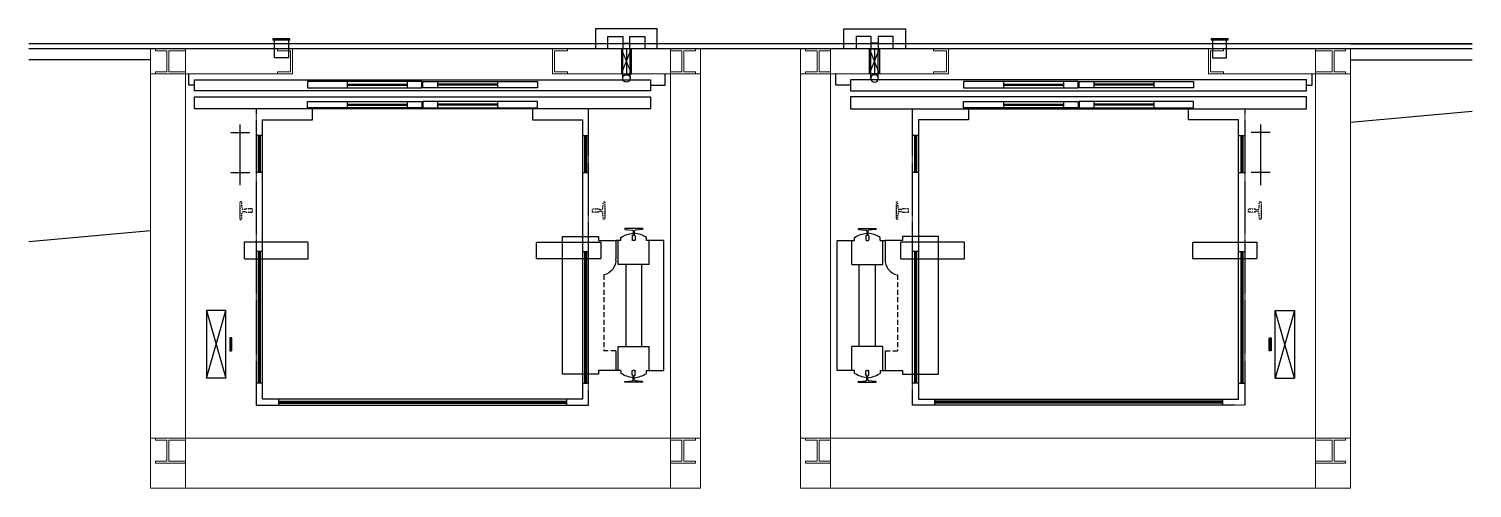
# Model space of a CAD drawing. Header units: millimetres. Extents: x 1372008 to 1410815, y 65986 to 91386.
# Drawn here: x 1372008 to 1379223, y 78286 to 80586 of the extents above; entities that cross this region are included whole.
import ezdxf

# ---------------------------------------------------------------- set-up
doc = ezdxf.new("R2010")
doc.units = ezdxf.units.MM
for name, pattern in [('CENTER2', [1.125, 0.75, -0.125, 0.125, -0.125]), ('DIVIDE', [1.25, 0.5, -0.25, 0, -0.25, 0, -0.25]), ('HIDDEN', [0.375, 0.25, -0.125]), ('PHANTOM', [2.5, 1.25, -0.25, 0.25, -0.25, 0.25, -0.25])]:
    doc.linetypes.add(name, pattern=pattern)
for name, color, linetype in [('Baca', 7, 'Continuous'), ('Lift', 7, 'Continuous'), ('Meheccer', 7, 'Continuous'), ('plita 2', 7, 'Continuous'), ('sutun1', 7, 'Continuous')]:
    doc.layers.add(name, color=color, linetype=linetype)
doc.layers.add('Metalkonstruksiya', color=206, linetype='Continuous', lineweight=9)

msp = doc.modelspace()

# ---------------------------------------------------------------- linework, layer by layer
at = {"layer": 'Baca'}
for p, q in [((1378615.2, 80119), (1379222.6, 80174)), ((1372615.2, 79574.9), (1372007.8, 79519.8))]:
    msp.add_line(p, q, dxfattribs=at)
at = {"layer": 'Lift'}
for p, q in [((1373226.4, 80533.7), (1373313.9, 80533.7)), ((1378003.9, 80533.7), (1377916.4, 80533.7)), ((1374977.4, 80514.8), (1375012, 80514.8)), ((1374994.7, 80486.4), (1374994.7, 80361.3)), ((1376253, 80514.8), (1376218.4, 80514.8)), ((1376235.7, 80486.4), (1376235.7, 80361.3)), ((1372807.8, 80303.9), (1372807.8, 80361.4)), ((1372835.2, 80303.9), (1372807.8, 80303.9)), ((1373599.2, 80322.4), (1373599.2, 80290.4)), ((1373599.2, 80308.9), (1373899.2, 80308.9)), ((1373599.2, 80306.4), (1373899.2, 80306.4)), ((1373599.2, 80303.9), (1373899.2, 80303.9)), ((1373899.2, 80322.4), (1373899.2, 80290.4)), ((1374051.2, 80322.4), (1374051.2, 80290.4)), ((1374351.2, 80308.9), (1374051.2, 80308.9)), ((1374051.2, 80306.4), (1374351.2, 80306.4)), ((1374351.2, 80303.9), (1374051.2, 80303.9)), ((1374351.2, 80322.4), (1374351.2, 80290.4)), ((1374976.2, 80337.8), (1374976.2, 80361.4)), ((1375014.2, 80337.8), (1375014.2, 80361.4)), ((1376216.2, 80337.8), (1376216.2, 80361.4)), ((1376254.2, 80337.8), (1376254.2, 80361.4)), ((1376879.2, 80322.4), (1376879.2, 80290.4)), ((1376879.2, 80308.9), (1377179.2, 80308.9)), ((1377179.2, 80306.4), (1376879.2, 80306.4)), ((1376879.2, 80303.9), (1377179.2, 80303.9)), ((1377179.2, 80322.4), (1377179.2, 80290.4)), ((1377331.2, 80322.4), (1377331.2, 80290.4)), ((1377631.2, 80308.9), (1377331.2, 80308.9)), ((1377631.2, 80306.4), (1377331.2, 80306.4)), ((1377631.2, 80303.9), (1377331.2, 80303.9)), ((1377631.2, 80322.4), (1377631.2, 80290.4)), ((1378395.2, 80303.9), (1378422.6, 80303.9)), ((1378422.6, 80303.9), (1378422.6, 80361.4)), ((1373599.2, 80222.4), (1373599.2, 80190.4)), ((1373599.2, 80208.9), (1373899.2, 80208.9)), ((1373599.2, 80206.4), (1373899.2, 80206.4)), ((1373599.2, 80203.9), (1373899.2, 80203.9)), ((1373899.2, 80222.4), (1373899.2, 80190.4)), ((1374051.2, 80222.4), (1374051.2, 80190.4)), ((1374351.2, 80208.9), (1374051.2, 80208.9)), ((1374051.2, 80206.4), (1374351.2, 80206.4)), ((1374351.2, 80203.9), (1374051.2, 80203.9)), ((1374351.2, 80222.4), (1374351.2, 80190.4)), ((1376879.2, 80222.4), (1376879.2, 80190.4)), ((1376879.2, 80208.9), (1377179.2, 80208.9)), ((1377179.2, 80206.4), (1376879.2, 80206.4)), ((1376879.2, 80203.9), (1377179.2, 80203.9)), ((1377179.2, 80222.4), (1377179.2, 80190.4)), ((1377331.2, 80222.4), (1377331.2, 80190.4)), ((1377631.2, 80208.9), (1377331.2, 80208.9)), ((1377631.2, 80206.4), (1377331.2, 80206.4)), ((1377631.2, 80203.9), (1377331.2, 80203.9)), ((1377631.2, 80222.4), (1377631.2, 80190.4)), ((1373175.2, 80051.4), (1373144.2, 80051.4)), ((1373154.7, 80051.4), (1373154.7, 79867.4)), ((1373159.7, 80051.4), (1373159.7, 79867.4)), ((1373164.7, 80051.4), (1373164.7, 79867.4)), ((1374775.2, 80051.4), (1374806.2, 80051.4)), ((1374785.7, 80051.4), (1374785.7, 79867.4)), ((1374790.7, 80051.4), (1374790.7, 79867.4)), ((1374795.7, 80051.4), (1374795.7, 79867.4)), ((1376455.2, 80051.4), (1376424.2, 80051.4)), ((1376434.7, 80051.4), (1376434.7, 79867.4)), ((1376439.7, 80051.4), (1376439.7, 79867.4)), ((1376444.7, 80051.4), (1376444.7, 79867.4)), ((1378055.2, 80051.4), (1378086.2, 80051.4)), ((1378065.7, 80051.4), (1378065.7, 79867.4)), ((1378070.7, 80051.4), (1378070.7, 79867.4)), ((1378075.7, 80051.4), (1378075.7, 79867.4)), ((1373175.2, 79867.4), (1373144.2, 79867.4)), ((1374775.2, 79867.4), (1374806.2, 79867.4)), ((1376455.2, 79867.4), (1376424.2, 79867.4)), ((1378055.2, 79867.4), (1378086.2, 79867.4)), ((1373175.2, 79471.4), (1373144.2, 79471.4)), ((1373154.7, 79471.4), (1373154.7, 78811.4)), ((1373159.7, 79471.4), (1373159.7, 78811.4)), ((1373164.7, 79471.4), (1373164.7, 78811.4)), ((1374775.2, 79471.4), (1374806.2, 79471.4)), ((1374785.7, 79471.4), (1374785.7, 78811.4)), ((1374790.7, 79471.4), (1374790.7, 78811.4)), ((1374795.7, 79471.4), (1374795.7, 78811.4)), ((1376455.2, 79471.4), (1376424.2, 79471.4)), ((1376434.7, 79471.4), (1376434.7, 78811.4)), ((1376439.7, 79471.4), (1376439.7, 78811.4)), ((1376444.7, 79471.4), (1376444.7, 78811.4)), ((1378055.2, 79471.4), (1378086.2, 79471.4)), ((1378065.7, 79471.4), (1378065.7, 78811.4)), ((1378070.7, 79471.4), (1378070.7, 78811.4)), ((1378075.7, 79471.4), (1378075.7, 78811.4)), ((1373175.2, 78811.4), (1373144.2, 78811.4)), ((1374775.2, 78811.4), (1374806.2, 78811.4)), ((1376455.2, 78811.4), (1376424.2, 78811.4)), ((1378055.2, 78811.4), (1378086.2, 78811.4)), ((1373255.2, 78731.4), (1373255.2, 78701.4)), ((1373255.2, 78721.4), (1374695.2, 78721.4)), ((1373255.2, 78716.4), (1374695.2, 78716.4)), ((1374695.2, 78731.4), (1374695.2, 78701.4)), ((1376535.2, 78731.4), (1376535.2, 78701.4)), ((1377975.2, 78721.4), (1376535.2, 78721.4)), ((1377975.2, 78716.4), (1376535.2, 78716.4)), ((1377975.2, 78731.4), (1377975.2, 78701.4)), ((1373255.2, 78711.4), (1374695.2, 78711.4)), ((1377975.2, 78711.4), (1376535.2, 78711.4))]:
    msp.add_line(p, q, dxfattribs=at)
at = {"layer": 'Lift', "linetype": 'CENTER2'}
for p, q in [((1375020.2, 80361.4), (1374970.2, 80486.4)), ((1374970.2, 80361.4), (1375020.2, 80486.4)), ((1376210.2, 80361.4), (1376260.2, 80486.4)), ((1376260.2, 80361.4), (1376210.2, 80486.4)), ((1373064.2, 79803.2), (1373064.2, 80106.5)), ((1378166.2, 79803.2), (1378166.2, 80106.5)), ((1373016.7, 80066.4), (1373111.7, 80066.4)), ((1378213.7, 80066.4), (1378118.7, 80066.4)), ((1373016.7, 79866.4), (1373111.7, 79866.4)), ((1378213.7, 79866.4), (1378118.7, 79866.4))]:
    msp.add_line(p, q, dxfattribs=at)
at = {"layer": 'Lift', "linetype": 'HIDDEN', "ltscale": 10}
for p, q in [((1374976.2, 80361.4), (1374976.2, 80486.4)), ((1375014.2, 80361.4), (1375014.2, 80486.4)), ((1376216.2, 80361.4), (1376216.2, 80486.4)), ((1376254.2, 80361.4), (1376254.2, 80486.4))]:
    msp.add_line(p, q, dxfattribs=at)
at = {"layer": 'Lift', "linetype": 'Continuous'}
for p, q in [((1373425.2, 80131.4), (1373425.2, 80186.4)), ((1377805.2, 80131.4), (1377805.2, 80186.4)), ((1373175.2, 78731.4), (1373175.2, 80131.4)), ((1373175.2, 80131.4), (1373425.2, 80131.4)), ((1378055.2, 80131.4), (1377805.2, 80131.4)), ((1378055.2, 78731.4), (1378055.2, 80131.4)), ((1374775.2, 78859.4), (1374775.2, 78731.4)), ((1376455.2, 78859.4), (1376455.2, 78731.4)), ((1374775.2, 78731.4), (1373175.2, 78731.4)), ((1376455.2, 78731.4), (1378055.2, 78731.4))]:
    msp.add_line(p, q, dxfattribs=at)
at = {"layer": 'Lift', "linetype": 'PHANTOM', "ltscale": 0.5}
for p, q in [((1374806.2, 79543.4), (1374806.2, 80186.4)), ((1376424.2, 79543.4), (1376424.2, 80186.4))]:
    msp.add_line(p, q, dxfattribs=at)
at = {"layer": 'Lift', "linetype": 'ByBlock'}
for p, q in [((1375076.2, 79586.4), (1374986.2, 79586.4)), ((1374986.2, 79586.4), (1374986.2, 79584.2)), ((1374988, 79582.2), (1375024.2, 79578.4)), ((1375074.4, 79582.2), (1375038.2, 79578.4)), ((1375076.2, 79586.4), (1375076.2, 79584.2)), ((1376154.2, 79586.4), (1376244.2, 79586.4)), ((1376154.2, 79586.4), (1376154.2, 79584.2)), ((1376156, 79582.2), (1376192.2, 79578.4)), ((1376242.4, 79582.2), (1376206.2, 79578.4)), ((1376244.2, 79586.4), (1376244.2, 79584.2)), ((1374967.7, 79526.4), (1374941.2, 79526.4)), ((1374941.2, 79526.4), (1374941.2, 79434.3)), ((1374954.4, 79406.4), (1374954.4, 79526.4)), ((1374967.7, 79526.4), (1374967.7, 79542.1)), ((1375023.2, 79548.8), (1375023.2, 79530.4)), ((1375026.2, 79550.8), (1375025.2, 79550.8)), ((1375035.2, 79526.4), (1375027.2, 79526.4)), ((1375028.2, 79574.4), (1375028.2, 79552.8)), ((1375034.2, 79574.4), (1375034.2, 79552.8)), ((1375037.2, 79550.8), (1375036.2, 79550.8)), ((1375039.2, 79548.8), (1375039.2, 79530.4)), ((1375107.9, 79406.4), (1375107.9, 79526.4)), ((1376122.4, 79406.4), (1376122.4, 79526.4)), ((1376191.2, 79548.8), (1376191.2, 79530.4)), ((1376193.2, 79550.8), (1376194.2, 79550.8)), ((1376195.2, 79526.4), (1376203.2, 79526.4)), ((1376196.2, 79574.4), (1376196.2, 79552.8)), ((1376202.2, 79574.4), (1376202.2, 79552.8)), ((1376204.2, 79550.8), (1376205.2, 79550.8)), ((1376207.2, 79548.8), (1376207.2, 79530.4)), ((1376262.7, 79526.4), (1376262.7, 79542.1)), ((1376262.7, 79526.4), (1376289.2, 79526.4)), ((1376275.9, 79406.4), (1376275.9, 79526.4)), ((1376289.2, 79526.4), (1376289.2, 79434.3)), ((1375107.9, 79406.4), (1374954.4, 79406.4)), ((1374991.2, 79406.4), (1374991.2, 78996.4)), ((1375071.2, 78996.4), (1375071.2, 79406.4)), ((1376122.4, 79406.4), (1376275.9, 79406.4)), ((1376159.2, 78996.4), (1376159.2, 79406.4)), ((1376239.2, 79406.4), (1376239.2, 78996.4)), ((1374941.2, 78974.3), (1374941.2, 78876.4)), ((1374954.4, 78996.4), (1375107.9, 78996.4)), ((1374954.4, 78876.4), (1374954.4, 78996.4)), ((1375107.9, 78876.4), (1375107.9, 78996.4)), ((1376275.9, 78996.4), (1376122.4, 78996.4)), ((1376122.4, 78876.4), (1376122.4, 78996.4)), ((1376275.9, 78876.4), (1376275.9, 78996.4)), ((1376289.2, 78974.3), (1376289.2, 78876.4)), ((1374967.7, 78876.4), (1374941.2, 78876.4)), ((1374967.7, 78876.4), (1374967.7, 78860.6)), ((1375023.2, 78853.9), (1375023.2, 78872.4)), ((1375035.2, 78876.4), (1375027.2, 78876.4)), ((1375039.2, 78853.9), (1375039.2, 78872.4)), ((1376191.2, 78853.9), (1376191.2, 78872.4)), ((1376195.2, 78876.4), (1376203.2, 78876.4)), ((1376207.2, 78853.9), (1376207.2, 78872.4)), ((1376262.7, 78876.4), (1376289.2, 78876.4)), ((1376262.7, 78876.4), (1376262.7, 78860.6)), ((1374986.2, 78816.4), (1374986.2, 78818.6)), ((1375076.2, 78816.4), (1374986.2, 78816.4)), ((1374988, 78820.5), (1375024.2, 78824.4)), ((1375026.2, 78851.9), (1375025.2, 78851.9)), ((1375028.2, 78828.4), (1375028.2, 78849.9)), ((1375034.2, 78828.4), (1375034.2, 78849.9)), ((1375037.2, 78851.9), (1375036.2, 78851.9)), ((1375074.4, 78820.5), (1375038.2, 78824.4)), ((1375076.2, 78816.4), (1375076.2, 78818.6)), ((1376154.2, 78816.4), (1376154.2, 78818.6)), ((1376154.2, 78816.4), (1376244.2, 78816.4)), ((1376156, 78820.5), (1376192.2, 78824.4)), ((1376193.2, 78851.9), (1376194.2, 78851.9)), ((1376196.2, 78828.4), (1376196.2, 78849.9)), ((1376202.2, 78828.4), (1376202.2, 78849.9)), ((1376204.2, 78851.9), (1376205.2, 78851.9)), ((1376242.4, 78820.5), (1376206.2, 78824.4)), ((1376244.2, 78816.4), (1376244.2, 78818.6))]:
    msp.add_line(p, q, dxfattribs=at)
at = {"layer": 'Lift', "linetype": 'HIDDEN'}
for p, q in [((1374775.2, 79543.4), (1374775.2, 78859.4)), ((1374806.2, 78859.4), (1374806.2, 79543.4)), ((1376424.2, 78859.4), (1376424.2, 79543.4)), ((1376455.2, 79543.4), (1376455.2, 78859.4))]:
    msp.add_line(p, q, dxfattribs=at)
at = {"layer": 'Lift', "linetype": 'HIDDEN', "ltscale": 100}
for p, q in [((1374881.2, 79354.9), (1374881.2, 78974.3)), ((1376349.2, 79354.9), (1376349.2, 78974.3)), ((1374941.2, 78974.3), (1374881.2, 78974.3)), ((1376289.2, 78974.3), (1376349.2, 78974.3))]:
    msp.add_line(p, q, dxfattribs=at)
at = {"layer": 'Lift', "extrusion": (0, 0, -1), "const_width": 13.1}
msp.add_lwpolyline([(-1373226.4, 80533.7), (-1373313.9, 80533.7)], dxfattribs=at)
at = {"layer": 'Lift', "extrusion": (0, 0, -1)}
for points in [[(-1373305.2, 80527.3), (-1373305.2, 80441.4), (-1373305.2, 80441.4), (-1373235.2, 80441.4), (-1373235.2, 80533.7)], [(-1374902, 80486.3), (-1374902, 80547.5), (-1374977.4, 80547.5), (-1374977.4, 80486.4)], [(-1375012, 80486), (-1375012, 80547.5), (-1375087.4, 80547.5), (-1375087.4, 80486.4)], [(-1375115.2, 80303.9), (-1375188.3, 80303.9), (-1375188.3, 80361.4)]]:
    msp.add_lwpolyline(points, dxfattribs=at)
at = {"layer": 'Lift', "ltscale": 2, "extrusion": (0, 0, -1)}
msp.add_lwpolyline([(-1375148.3, 80486.4), (-1375148.3, 80586.4), (-1374841.1, 80586.4), (-1374841.1, 80486.4)], dxfattribs=at)
at = {"layer": 'Lift', "ltscale": 2}
msp.add_lwpolyline([(1376082.1, 80486.4), (1376082.1, 80586.4), (1376389.3, 80586.4), (1376389.3, 80486.4)], dxfattribs=at)
at = {"layer": 'Lift'}
for points in [[(1376218.4, 80486), (1376218.4, 80547.5), (1376143, 80547.5), (1376143, 80486.4)], [(1376328.4, 80486.3), (1376328.4, 80547.5), (1376253, 80547.5), (1376253, 80486.4)], [(1377925.2, 80527.3), (1377925.2, 80441.4), (1377925.2, 80441.4), (1377995.2, 80441.4), (1377995.2, 80533.7)], [(1376115.2, 80303.9), (1376042, 80303.9), (1376042, 80361.4)]]:
    msp.add_lwpolyline(points, dxfattribs=at)
at = {"layer": 'Lift', "const_width": 13.1}
msp.add_lwpolyline([(1378003.9, 80533.7), (1377916.4, 80533.7)], dxfattribs=at)
at = {"layer": 'Lift', "linetype": 'Continuous', "extrusion": (0, 0, -1)}
for points in [[(-1375020.2, 80486.4), (-1375020.2, 80486.4), (-1374970.2, 80486.4), (-1374970.2, 80361.4), (-1375020.2, 80361.4), (-1375020.2, 80486.4)], [(-1375115.2, 80331.4), (-1375115.2, 80276.4), (-1372835.2, 80276.4), (-1372835.2, 80331.4), (-1375115.2, 80331.4)], [(-1375115.2, 80246.4), (-1375115.2, 80186.4), (-1372835.2, 80186.4), (-1372835.2, 80246.4), (-1375115.2, 80246.4)], [(-1374525.2, 80186.4), (-1374525.2, 80131.4), (-1374775.2, 80131.4), (-1374775.2, 79543.4)], [(-1372993.1, 78836.4), (-1372993.1, 79176.4), (-1372896.6, 79176.4), (-1372993.1, 78836.4), (-1372896.6, 78836.4), (-1372993.1, 79176.4), (-1372896.6, 79176.4), (-1372896.6, 78836.4)]]:
    msp.add_lwpolyline(points, dxfattribs=at)
at = {"layer": 'Lift', "linetype": 'Continuous'}
for points in [[(1376210.2, 80486.4), (1376210.2, 80486.4), (1376260.2, 80486.4), (1376260.2, 80361.4), (1376210.2, 80361.4), (1376210.2, 80486.4)], [(1376115.2, 80331.4), (1376115.2, 80276.4), (1378395.2, 80276.4), (1378395.2, 80331.4), (1376115.2, 80331.4)], [(1376115.2, 80246.4), (1376115.2, 80186.4), (1378395.2, 80186.4), (1378395.2, 80246.4), (1376115.2, 80246.4)], [(1376705.2, 80186.4), (1376705.2, 80131.4), (1376455.2, 80131.4), (1376455.2, 79543.4)], [(1378237.3, 78836.4), (1378237.3, 79176.4), (1378333.8, 79176.4), (1378237.3, 78836.4), (1378333.8, 78836.4), (1378237.3, 79176.4), (1378333.8, 79176.4), (1378333.8, 78836.4)]]:
    msp.add_lwpolyline(points, dxfattribs=at)
at = {"layer": 'Lift', "linetype": 'Continuous', "extrusion": (0, 0, -1)}
for points in [[(-1373400.2, 80290.4), (-1373972.7, 80290.4), (-1373972.7, 80322.4), (-1373400.2, 80322.4)], [(-1374550.2, 80290.4), (-1373977.7, 80290.4), (-1373977.7, 80322.4), (-1374550.2, 80322.4)], [(-1373400.2, 80222.4), (-1373972.7, 80222.4), (-1373972.7, 80190.4), (-1373400.2, 80190.4)], [(-1374550.2, 80222.4), (-1373977.7, 80222.4), (-1373977.7, 80190.4), (-1374550.2, 80190.4)]]:
    msp.add_lwpolyline(points, close=True, dxfattribs=at)
at = {"layer": 'Lift', "linetype": 'Continuous'}
for points in [[(1376680.2, 80290.4), (1377252.7, 80290.4), (1377252.7, 80322.4), (1376680.2, 80322.4)], [(1377830.2, 80290.4), (1377257.7, 80290.4), (1377257.7, 80322.4), (1377830.2, 80322.4)], [(1376680.2, 80222.4), (1377252.7, 80222.4), (1377252.7, 80190.4), (1376680.2, 80190.4)], [(1377830.2, 80222.4), (1377257.7, 80222.4), (1377257.7, 80190.4), (1377830.2, 80190.4)]]:
    msp.add_lwpolyline(points, close=True, dxfattribs=at)
at = {"layer": 'Lift', "linetype": 'PHANTOM', "ltscale": 0.5, "extrusion": (0, 0, -1)}
msp.add_lwpolyline([(-1373144.2, 80186.4), (-1373144.2, 78701.4), (-1374806.2, 78701.4), (-1374806.2, 78859.4)], dxfattribs=at)
at = {"layer": 'Lift', "linetype": 'PHANTOM', "ltscale": 0.5}
msp.add_lwpolyline([(1378086.2, 80186.4), (1378086.2, 78701.4), (1376424.2, 78701.4), (1376424.2, 78859.4)], dxfattribs=at)
at = {"layer": 'Lift', "linetype": 'DIVIDE', "extrusion": (0, 0, -1)}
for points in [[(-1373125.2, 79683.3), (-1373124.2, 79684.3), (-1373091.8, 79684.3, 0.355675), (-1373087.9, 79681.1), (-1373077.7, 79681.1, 0.393341), (-1373073.7, 79684.8), (-1373071.3, 79718.1, -0.393341), (-1373068.3, 79720.9), (-1373063.2, 79720.9), (-1373063.2, 79631.9), (-1373068.3, 79631.9, -0.393341), (-1373071.3, 79634.6), (-1373073.7, 79667.9, 0.393341), (-1373077.7, 79671.6), (-1373087.9, 79671.6, 0.355675), (-1373091.8, 79668.4), (-1373124.2, 79668.4), (-1373125.2, 79669.4)], [(-1374825.2, 79683.3), (-1374826.2, 79684.3), (-1374858.6, 79684.3, -0.355675), (-1374862.5, 79681.1), (-1374872.7, 79681.1, -0.393341), (-1374876.7, 79684.8), (-1374879.1, 79718.1, 0.393341), (-1374882.1, 79720.9), (-1374887.2, 79720.9), (-1374887.2, 79631.9), (-1374882.1, 79631.9, 0.393341), (-1374879.1, 79634.6), (-1374876.7, 79667.9, -0.393341), (-1374872.7, 79671.6), (-1374862.5, 79671.6, -0.355675), (-1374858.6, 79668.4), (-1374826.2, 79668.4), (-1374825.2, 79669.4)]]:
    msp.add_lwpolyline(points, format="xyb", close=True, dxfattribs=at)
at = {"layer": 'Lift', "linetype": 'DIVIDE'}
for points in [[(1376405.2, 79683.3), (1376404.2, 79684.3), (1376371.8, 79684.3, -0.355675), (1376367.9, 79681.1), (1376357.7, 79681.1, -0.393341), (1376353.7, 79684.8), (1376351.3, 79718.1, 0.393341), (1376348.3, 79720.9), (1376343.2, 79720.9), (1376343.2, 79631.9), (1376348.3, 79631.9, 0.393341), (1376351.3, 79634.6), (1376353.7, 79667.9, -0.393341), (1376357.7, 79671.6), (1376367.9, 79671.6, -0.355675), (1376371.8, 79668.4), (1376404.2, 79668.4), (1376405.2, 79669.4)], [(1378105.2, 79683.3), (1378106.2, 79684.3), (1378138.6, 79684.3, 0.355675), (1378142.5, 79681.1), (1378152.7, 79681.1, 0.393341), (1378156.7, 79684.8), (1378159.1, 79718.1, -0.393341), (1378162.1, 79720.9), (1378167.2, 79720.9), (1378167.2, 79631.9), (1378162.1, 79631.9, -0.393341), (1378159.1, 79634.6), (1378156.7, 79667.9, 0.393341), (1378152.7, 79671.6), (1378142.5, 79671.6, 0.355675), (1378138.6, 79668.4), (1378106.2, 79668.4), (1378105.2, 79669.4)]]:
    msp.add_lwpolyline(points, format="xyb", close=True, dxfattribs=at)
at = {"layer": 'Lift', "linetype": 'HIDDEN', "extrusion": (0, 0, -1)}
for points in [[(-1373084.2, 79434.9), (-1373404.2, 79434.9), (-1373404.2, 79517.9), (-1373084.2, 79517.9)], [(-1374546.2, 79517.9), (-1374866.2, 79517.9), (-1374866.2, 79434.9), (-1374546.2, 79434.9)]]:
    msp.add_lwpolyline(points, close=True, dxfattribs=at)
at = {"layer": 'Lift', "linetype": 'ByBlock', "extrusion": (0, 0, -1)}
msp.add_lwpolyline([(-1374941.2, 78876.4), (-1374855.4, 78876.4), (-1374855.4, 78856.4), (-1374675.2, 78856.4), (-1374675.2, 79546.4), (-1374855.4, 79546.4), (-1374855.4, 79526.4), (-1374941.2, 79526.4)], dxfattribs=at)
msp.add_lwpolyline([(-1375034.2, 78839.1, -0.106881), (-1375094.7, 78860.6), (-1375094.7, 78876.4), (-1375181.2, 78876.4), (-1375181.2, 79526.4), (-1375094.7, 79526.4), (-1375094.7, 79542.1, -0.106881), (-1375034.2, 79563.6)], format="xyb", dxfattribs=at)
at = {"layer": 'Lift', "linetype": 'ByBlock'}
msp.add_lwpolyline([(1376196.2, 78839.1, -0.106881), (1376135.7, 78860.6), (1376135.7, 78876.4), (1376049.2, 78876.4), (1376049.2, 79526.4), (1376135.7, 79526.4), (1376135.7, 79542.1, -0.106881), (1376196.2, 79563.6)], format="xyb", dxfattribs=at)
msp.add_lwpolyline([(1376289.2, 78876.4), (1376374.9, 78876.4), (1376374.9, 78856.4), (1376555.2, 78856.4), (1376555.2, 79546.4), (1376374.9, 79546.4), (1376374.9, 79526.4), (1376289.2, 79526.4)], dxfattribs=at)
at = {"layer": 'Lift', "linetype": 'HIDDEN'}
for points in [[(1376684.2, 79517.9), (1376364.2, 79517.9), (1376364.2, 79434.9), (1376684.2, 79434.9)], [(1378146.2, 79434.9), (1377826.2, 79434.9), (1377826.2, 79517.9), (1378146.2, 79517.9)]]:
    msp.add_lwpolyline(points, close=True, dxfattribs=at)
at = {"layer": 'Lift', "linetype": 'Continuous', "extrusion": (0, 0, -1)}
msp.add_lwpolyline([(-1373017.4, 78975.5), (-1373017.4, 79037.2, -0.414214), (-1373015.2, 79039.4, -0.414214), (-1373013.1, 79037.2), (-1373013.1, 78975.5, -0.414214), (-1373015.2, 78973.4, -0.414214), (-1373017.4, 78975.5, -0.414214), (-1373019.5, 78973.4, -0.414214), (-1373021.7, 78975.5), (-1373021.7, 79037.2, -0.414214), (-1373019.5, 79039.4, -0.414214), (-1373017.4, 79037.2)], format="xyb", dxfattribs=at)
at = {"layer": 'Lift', "linetype": 'Continuous'}
msp.add_lwpolyline([(1378213, 78975.5), (1378213, 79037.2, -0.414214), (1378215.2, 79039.4, -0.414214), (1378217.3, 79037.2), (1378217.3, 78975.5, -0.414214), (1378215.2, 78973.4, -0.414214), (1378213, 78975.5, -0.414214), (1378210.9, 78973.4, -0.414214), (1378208.7, 78975.5), (1378208.7, 79037.2, -0.414214), (1378210.9, 79039.4, -0.414214), (1378213, 79037.2)], format="xyb", dxfattribs=at)
at = {"layer": 'Lift', "linetype": 'Continuous', "extrusion": (0, 0, -1)}
for centre in [(-1373064.2, 80066.4), (-1373064.2, 79866.4)]:
    msp.add_circle(centre, 3, dxfattribs=at)
at = {"layer": 'Lift', "linetype": 'Continuous'}
for centre in [(1378166.2, 80066.4), (1378166.2, 79866.4)]:
    msp.add_circle(centre, 3, dxfattribs=at)
at = {"layer": 'Lift', "linetype": 'HIDDEN', "ltscale": 10, "extrusion": (0, 0, -1)}
msp.add_arc((-1374995.2, 80337.8), 19, 0, 180, dxfattribs=at)
at = {"layer": 'Lift', "extrusion": (0, 0, -1)}
msp.add_arc((-1374995.2, 80337.8), 19, 180, 0, dxfattribs=at)
at = {"layer": 'Lift', "linetype": 'HIDDEN', "ltscale": 10}
msp.add_arc((1376235.2, 80337.8), 19, 0, 180, dxfattribs=at)
at = {"layer": 'Lift'}
msp.add_arc((1376235.2, 80337.8), 19, 180, 0, dxfattribs=at)
at = {"layer": 'Lift', "linetype": 'ByBlock', "extrusion": (0, 0, -1)}
for centre, radius, start, end in [((-1374988.2, 79584.2), 2, -83.99099, 0), ((-1375074.2, 79584.2), 2, 180, -96.00901), ((-1375047.7, 79412.9), 151.9, 58.23489, 82.63754), ((-1375025.2, 79548.8), 2, 0, 90), ((-1375027.2, 79530.4), 4, -90, 0), ((-1375024.2, 79574.4), 4, 90, 180), ((-1375024.2, 79574.4), 4, 90, 180), ((-1375026.2, 79552.8), 2, 180, -90), ((-1375038.2, 79574.4), 4, 0, 90), ((-1375038.2, 79574.4), 4, 0, 90), ((-1375036.2, 79552.8), 2, -90, 0), ((-1375035.2, 79530.4), 4, 180, -90), ((-1375037.2, 79548.8), 2, 90, 180), ((-1374868.1, 79427.1), 73.4, 174.35555, -100.24365), ((-1375047.7, 78989.8), 151.9, -82.63754, -58.23489), ((-1375027.2, 78872.4), 4, 0, 90), ((-1375035.2, 78872.4), 4, 90, 180), ((-1374988.2, 78818.6), 2, 0, 83.99099), ((-1375025.2, 78853.9), 2, -90, 0), ((-1375024.2, 78828.4), 4, 180, -90), ((-1375024.2, 78828.4), 4, 180, -90), ((-1375026.2, 78849.9), 2, 90, 180), ((-1375036.2, 78849.9), 2, 0, 90), ((-1375038.2, 78828.4), 4, -90, 0), ((-1375038.2, 78828.4), 4, -90, 0), ((-1375037.2, 78853.9), 2, 180, -90), ((-1375074.2, 78818.6), 2, 96.00901, 180)]:
    msp.add_arc(centre, radius, start, end, dxfattribs=at)
at = {"layer": 'Lift', "linetype": 'ByBlock'}
for centre, radius, start, end in [((1376156.2, 79584.2), 2, 180, -96.00901), ((1376242.2, 79584.2), 2, -83.99099, 0), ((1376193.2, 79548.8), 2, 90, 180), ((1376195.2, 79530.4), 4, 180, -90), ((1376192.2, 79574.4), 4, 0, 90), ((1376192.2, 79574.4), 4, 0, 90), ((1376194.2, 79552.8), 2, -90, 0), ((1376206.2, 79574.4), 4, 90, 180), ((1376206.2, 79574.4), 4, 90, 180), ((1376182.7, 79412.9), 151.9, 58.23489, 82.63754), ((1376204.2, 79552.8), 2, 180, -90), ((1376203.2, 79530.4), 4, -90, 0), ((1376205.2, 79548.8), 2, 0, 90), ((1376362.2, 79427.1), 73.4, 174.35555, -100.24365), ((1376195.2, 78872.4), 4, 90, 180), ((1376182.7, 78989.8), 151.9, -82.63754, -58.23489), ((1376203.2, 78872.4), 4, 0, 90), ((1376156.2, 78818.6), 2, 96.00901, 180), ((1376193.2, 78853.9), 2, 180, -90), ((1376192.2, 78828.4), 4, -90, 0), ((1376192.2, 78828.4), 4, -90, 0), ((1376194.2, 78849.9), 2, 0, 90), ((1376204.2, 78849.9), 2, 90, 180), ((1376206.2, 78828.4), 4, 180, -90), ((1376206.2, 78828.4), 4, 180, -90), ((1376205.2, 78853.9), 2, -90, 0), ((1376242.2, 78818.6), 2, 0, 83.99099)]:
    msp.add_arc(centre, radius, start, end, dxfattribs=at)
at = {"layer": 'Meheccer'}
for p, q in [((1372615.2, 80511.4), (1372007.8, 80511.4)), ((1378615.2, 80511.4), (1379222.6, 80511.4)), ((1372615.2, 80431.4), (1372007.8, 80431.4)), ((1378615.2, 80431.4), (1379222.6, 80431.4))]:
    msp.add_line(p, q, dxfattribs=at)
at = {"layer": 'Metalkonstruksiya', "extrusion": (0, 0, -1)}
for points in [[(-1372615.2, 80486.4), (-1372790.2, 80486.4), (-1372790.2, 78286.4), (-1372615.2, 78286.4)], [(-1372790.2, 80476.4), (-1372790.2, 80486.4), (-1372640.2, 80486.4), (-1372640.2, 80476.4), (-1372697.7, 80476.4), (-1372697.7, 80371.4), (-1372640.2, 80371.4), (-1372640.2, 80361.4), (-1372790.2, 80361.4), (-1372790.2, 80371.4), (-1372707.7, 80371.4), (-1372707.7, 80476.4)], [(-1373250.2, 80371.4), (-1373315.2, 80371.4), (-1373315.2, 80476.4), (-1373250.2, 80476.4), (-1373250.2, 80486.4), (-1373325.2, 80486.4), (-1373325.2, 80361.4), (-1373250.2, 80361.4)], [(-1375365.2, 80361.4), (-1374625.2, 80361.4), (-1374625.2, 80486.4), (-1375365.2, 80486.4)], [(-1374700.2, 80371.4), (-1374635.2, 80371.4), (-1374635.2, 80476.4), (-1374700.2, 80476.4), (-1374700.2, 80486.4), (-1374625.2, 80486.4), (-1374625.2, 80361.4), (-1374700.2, 80361.4)], [(-1375215.2, 80486.4), (-1375365.2, 80486.4), (-1375365.2, 78286.4), (-1375215.2, 78286.4)], [(-1375215.2, 80476.4), (-1375215.2, 80486.4), (-1375340.2, 80486.4), (-1375340.2, 80476.4), (-1375282.7, 80476.4), (-1375282.7, 80371.4), (-1375340.2, 80371.4), (-1375340.2, 80361.4), (-1375215.2, 80361.4), (-1375215.2, 80371.4), (-1375272.7, 80371.4), (-1375272.7, 80476.4)], [(-1375365.2, 78536.4), (-1372615.2, 78536.4), (-1372615.2, 78286.4), (-1375365.2, 78286.4)], [(-1372790.2, 78526.4), (-1372790.2, 78536.4), (-1372640.2, 78536.4), (-1372640.2, 78526.4), (-1372697.7, 78526.4), (-1372697.7, 78421.4), (-1372640.2, 78421.4), (-1372640.2, 78411.4), (-1372790.2, 78411.4), (-1372790.2, 78421.4), (-1372707.7, 78421.4), (-1372707.7, 78526.4)], [(-1375215.2, 78526.4), (-1375215.2, 78536.4), (-1375340.2, 78536.4), (-1375340.2, 78526.4), (-1375282.7, 78526.4), (-1375282.7, 78421.4), (-1375340.2, 78421.4), (-1375340.2, 78411.4), (-1375215.2, 78411.4), (-1375215.2, 78421.4), (-1375272.7, 78421.4), (-1375272.7, 78526.4)]]:
    msp.add_lwpolyline(points, close=True, dxfattribs=at)
msp.add_lwpolyline([(-1373210.2, 80486.4), (-1372615.2, 80486.4), (-1372615.2, 80361.4), (-1373325.2, 80361.4), (-1373325.2, 80486.4), (-1373210.2, 80486.4)], dxfattribs=at)
at = {"layer": 'Metalkonstruksiya'}
for points in [[(1375865.2, 80361.4), (1376605.2, 80361.4), (1376605.2, 80486.4), (1375865.2, 80486.4)], [(1376015.2, 80486.4), (1375865.2, 80486.4), (1375865.2, 78286.4), (1376015.2, 78286.4)], [(1376015.2, 80476.4), (1376015.2, 80486.4), (1375890.2, 80486.4), (1375890.2, 80476.4), (1375947.7, 80476.4), (1375947.7, 80371.4), (1375890.2, 80371.4), (1375890.2, 80361.4), (1376015.2, 80361.4), (1376015.2, 80371.4), (1375957.7, 80371.4), (1375957.7, 80476.4)], [(1376530.2, 80371.4), (1376595.2, 80371.4), (1376595.2, 80476.4), (1376530.2, 80476.4), (1376530.2, 80486.4), (1376605.2, 80486.4), (1376605.2, 80361.4), (1376530.2, 80361.4)], [(1377980.2, 80371.4), (1377915.2, 80371.4), (1377915.2, 80476.4), (1377980.2, 80476.4), (1377980.2, 80486.4), (1377905.2, 80486.4), (1377905.2, 80361.4), (1377980.2, 80361.4)], [(1378615.2, 80486.4), (1378440.2, 80486.4), (1378440.2, 78286.4), (1378615.2, 78286.4)], [(1378440.2, 80476.4), (1378440.2, 80486.4), (1378590.2, 80486.4), (1378590.2, 80476.4), (1378532.7, 80476.4), (1378532.7, 80371.4), (1378590.2, 80371.4), (1378590.2, 80361.4), (1378440.2, 80361.4), (1378440.2, 80371.4), (1378522.7, 80371.4), (1378522.7, 80476.4)], [(1375865.2, 78536.4), (1378615.2, 78536.4), (1378615.2, 78286.4), (1375865.2, 78286.4)], [(1376015.2, 78526.4), (1376015.2, 78536.4), (1375890.2, 78536.4), (1375890.2, 78526.4), (1375947.7, 78526.4), (1375947.7, 78421.4), (1375890.2, 78421.4), (1375890.2, 78411.4), (1376015.2, 78411.4), (1376015.2, 78421.4), (1375957.7, 78421.4), (1375957.7, 78526.4)], [(1378440.2, 78526.4), (1378440.2, 78536.4), (1378590.2, 78536.4), (1378590.2, 78526.4), (1378532.7, 78526.4), (1378532.7, 78421.4), (1378590.2, 78421.4), (1378590.2, 78411.4), (1378440.2, 78411.4), (1378440.2, 78421.4), (1378522.7, 78421.4), (1378522.7, 78526.4)]]:
    msp.add_lwpolyline(points, close=True, dxfattribs=at)
msp.add_lwpolyline([(1378020.2, 80486.4), (1378615.2, 80486.4), (1378615.2, 80361.4), (1377905.2, 80361.4), (1377905.2, 80486.4), (1378020.2, 80486.4)], dxfattribs=at)
at = {"layer": 'plita 2'}
msp.add_line((1379222.6, 80486.4), (1372007.8, 80486.4), dxfattribs=at)
at = {"layer": 'sutun1', "color": 134}
msp.add_line((1379222.6, 80511.4), (1372007.8, 80511.4), dxfattribs=at)

doc.saveas('drawing.dxf')
